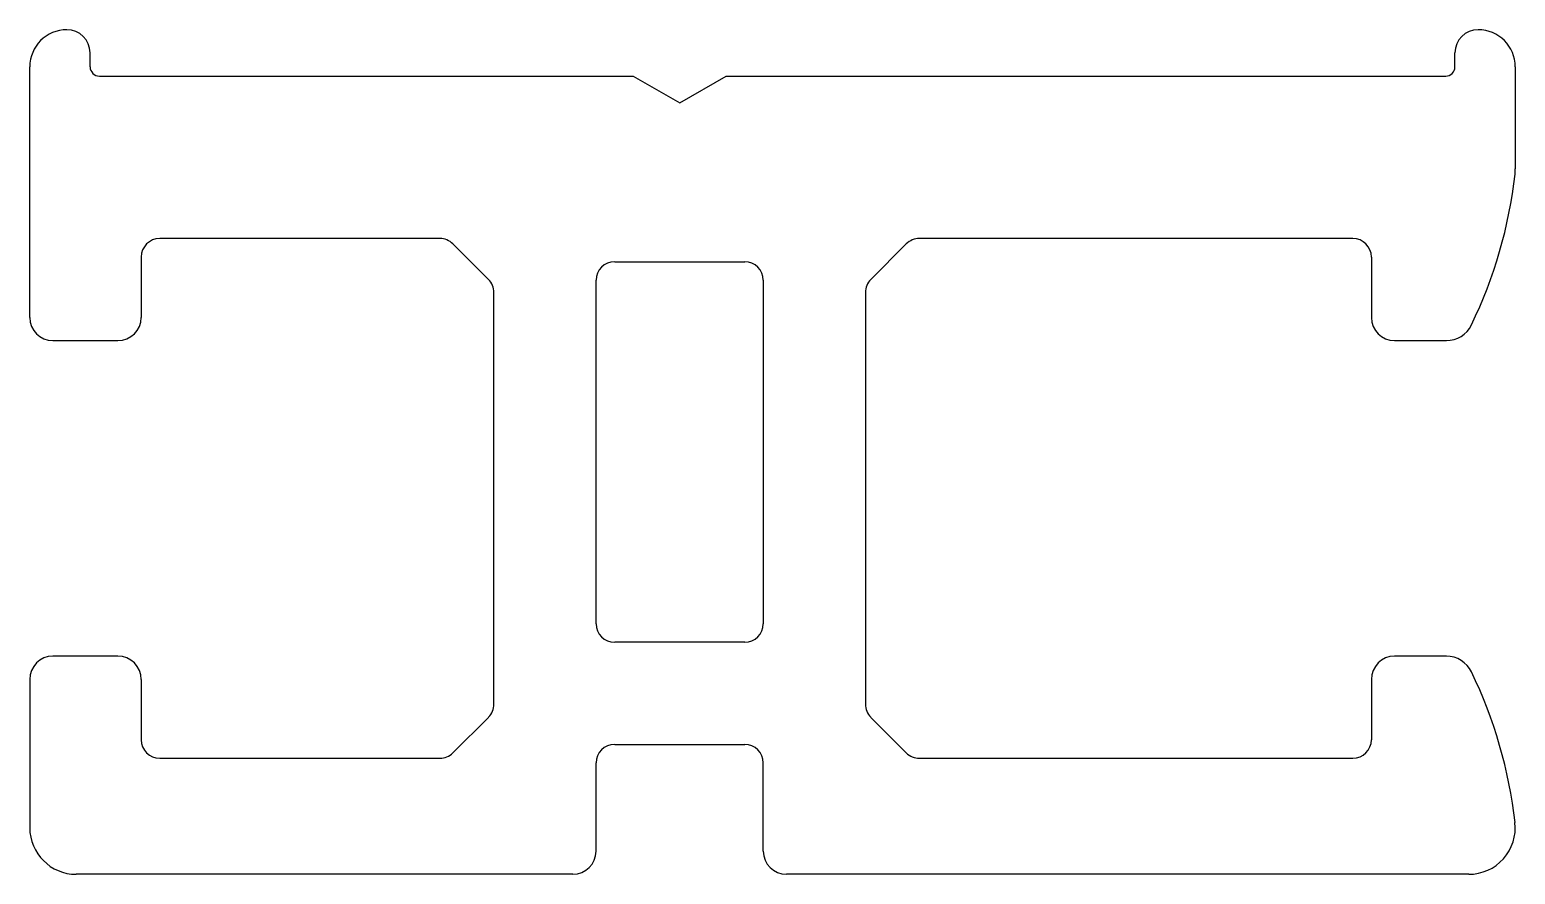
# Model space of a CAD drawing. Extents: x 2406.9 to 2422.9, y 1716.1 to 1725.2.
import ezdxf

# ---------------------------------------------------------------- set-up
doc = ezdxf.new("R2010")
doc.units = 0
doc.layers.get('0').update_dxf_attribs({"linetype": 'CONTINUOUS'})

msp = doc.modelspace()

# ---------------------------------------------------------------- linework, layer by layer
for p, q in [((2407.562, 1724.796), (2407.562, 1724.946)), ((2422.262, 1724.796), (2422.262, 1724.946)), ((2406.912, 1722.096), (2406.912, 1724.796)), ((2407.662, 1724.696), (2413.412, 1724.696)), ((2413.412, 1724.696), (2413.912, 1724.407)), ((2413.912, 1724.407), (2414.412, 1724.696)), ((2414.412, 1724.696), (2422.162, 1724.696)), ((2422.912, 1724.796), (2422.912, 1723.695)), ((2411.329, 1722.946), (2408.312, 1722.946)), ((2411.853, 1722.504), (2411.47, 1722.887)), ((2415.97, 1722.504), (2416.353, 1722.887)), ((2421.162, 1722.946), (2416.494, 1722.946)), ((2408.112, 1722.746), (2408.112, 1722.096)), ((2421.362, 1722.746), (2421.362, 1722.096)), ((2413.212, 1722.696), (2414.612, 1722.696)), ((2413.012, 1718.796), (2413.012, 1722.496)), ((2414.812, 1722.496), (2414.812, 1718.796)), ((2411.912, 1717.929), (2411.912, 1722.363)), ((2415.912, 1722.363), (2415.912, 1717.929)), ((2407.162, 1721.846), (2407.862, 1721.846)), ((2421.612, 1721.846), (2422.169, 1721.846)), ((2414.612, 1718.596), (2413.212, 1718.596)), ((2407.862, 1718.446), (2407.162, 1718.446)), ((2422.169, 1718.446), (2421.612, 1718.446)), ((2406.912, 1718.196), (2406.912, 1716.597)), ((2408.112, 1718.196), (2408.112, 1717.546)), ((2421.362, 1718.196), (2421.362, 1717.546)), ((2411.853, 1717.787), (2411.47, 1717.404)), ((2415.97, 1717.787), (2416.353, 1717.404)), ((2413.212, 1717.496), (2414.612, 1717.496)), ((2408.312, 1717.346), (2411.329, 1717.346)), ((2413.012, 1716.346), (2413.012, 1717.296)), ((2414.812, 1716.346), (2414.812, 1717.296)), ((2416.494, 1717.346), (2421.162, 1717.346)), ((2412.762, 1716.096), (2407.413, 1716.096)), ((2422.41, 1716.096), (2415.062, 1716.096))]:
    msp.add_line(p, q)
for centre, radius, start, end in [((2407.312, 1724.796), 0.4, 90, 180), ((2407.312, 1724.946), 0.25, 0, 90), ((2422.512, 1724.946), 0.25, 90, 180), ((2422.512, 1724.796), 0.4, 0, 90), ((2407.662, 1724.796), 0.1, 180, 270), ((2422.162, 1724.796), 0.1, 270, 0), ((2422.412, 1723.695), 0.5, 353.6051, 360), ((2417.94, 1724.196), 5, 334.1402, 353.6051), ((2408.312, 1722.746), 0.2, 90, 180), ((2411.329, 1722.746), 0.2, 45, 90), ((2416.494, 1722.746), 0.2, 90, 135), ((2421.162, 1722.746), 0.2, 0, 90), ((2413.212, 1722.496), 0.2, 90, 180), ((2414.612, 1722.496), 0.2, 0, 90), ((2411.712, 1722.363), 0.2, 0, 45), ((2416.112, 1722.363), 0.2, 135, 180), ((2407.162, 1722.096), 0.25, 180, 270), ((2407.862, 1722.096), 0.25, 270, 360), ((2421.612, 1722.096), 0.25, 180, 270), ((2422.169, 1722.146), 0.3, 270, 334.1402), ((2413.212, 1718.796), 0.2, 180, 270), ((2414.612, 1718.796), 0.2, 270, 360), ((2407.162, 1718.196), 0.25, 90, 180), ((2407.862, 1718.196), 0.25, 0, 90), ((2421.612, 1718.196), 0.25, 90, 180), ((2422.169, 1718.146), 0.3, 25.8598, 90), ((2417.94, 1716.096), 5, 6.3957, 25.8598), ((2411.712, 1717.929), 0.2, 315, 360), ((2416.112, 1717.929), 0.2, 180, 225), ((2408.312, 1717.546), 0.2, 180, 270), ((2413.212, 1717.296), 0.2, 90, 180), ((2414.612, 1717.296), 0.2, 0, 90), ((2421.162, 1717.546), 0.2, 270, 360), ((2411.329, 1717.546), 0.2, 270, 315), ((2416.494, 1717.546), 0.2, 225, 270), ((2422.41, 1716.597), 0.501, 270, 6.3957), ((2407.413, 1716.597), 0.501, 180, 270), ((2412.762, 1716.346), 0.25, 270, 360), ((2415.062, 1716.346), 0.25, 180, 270)]:
    msp.add_arc(centre, radius, start, end)

doc.saveas('drawing.dxf')
